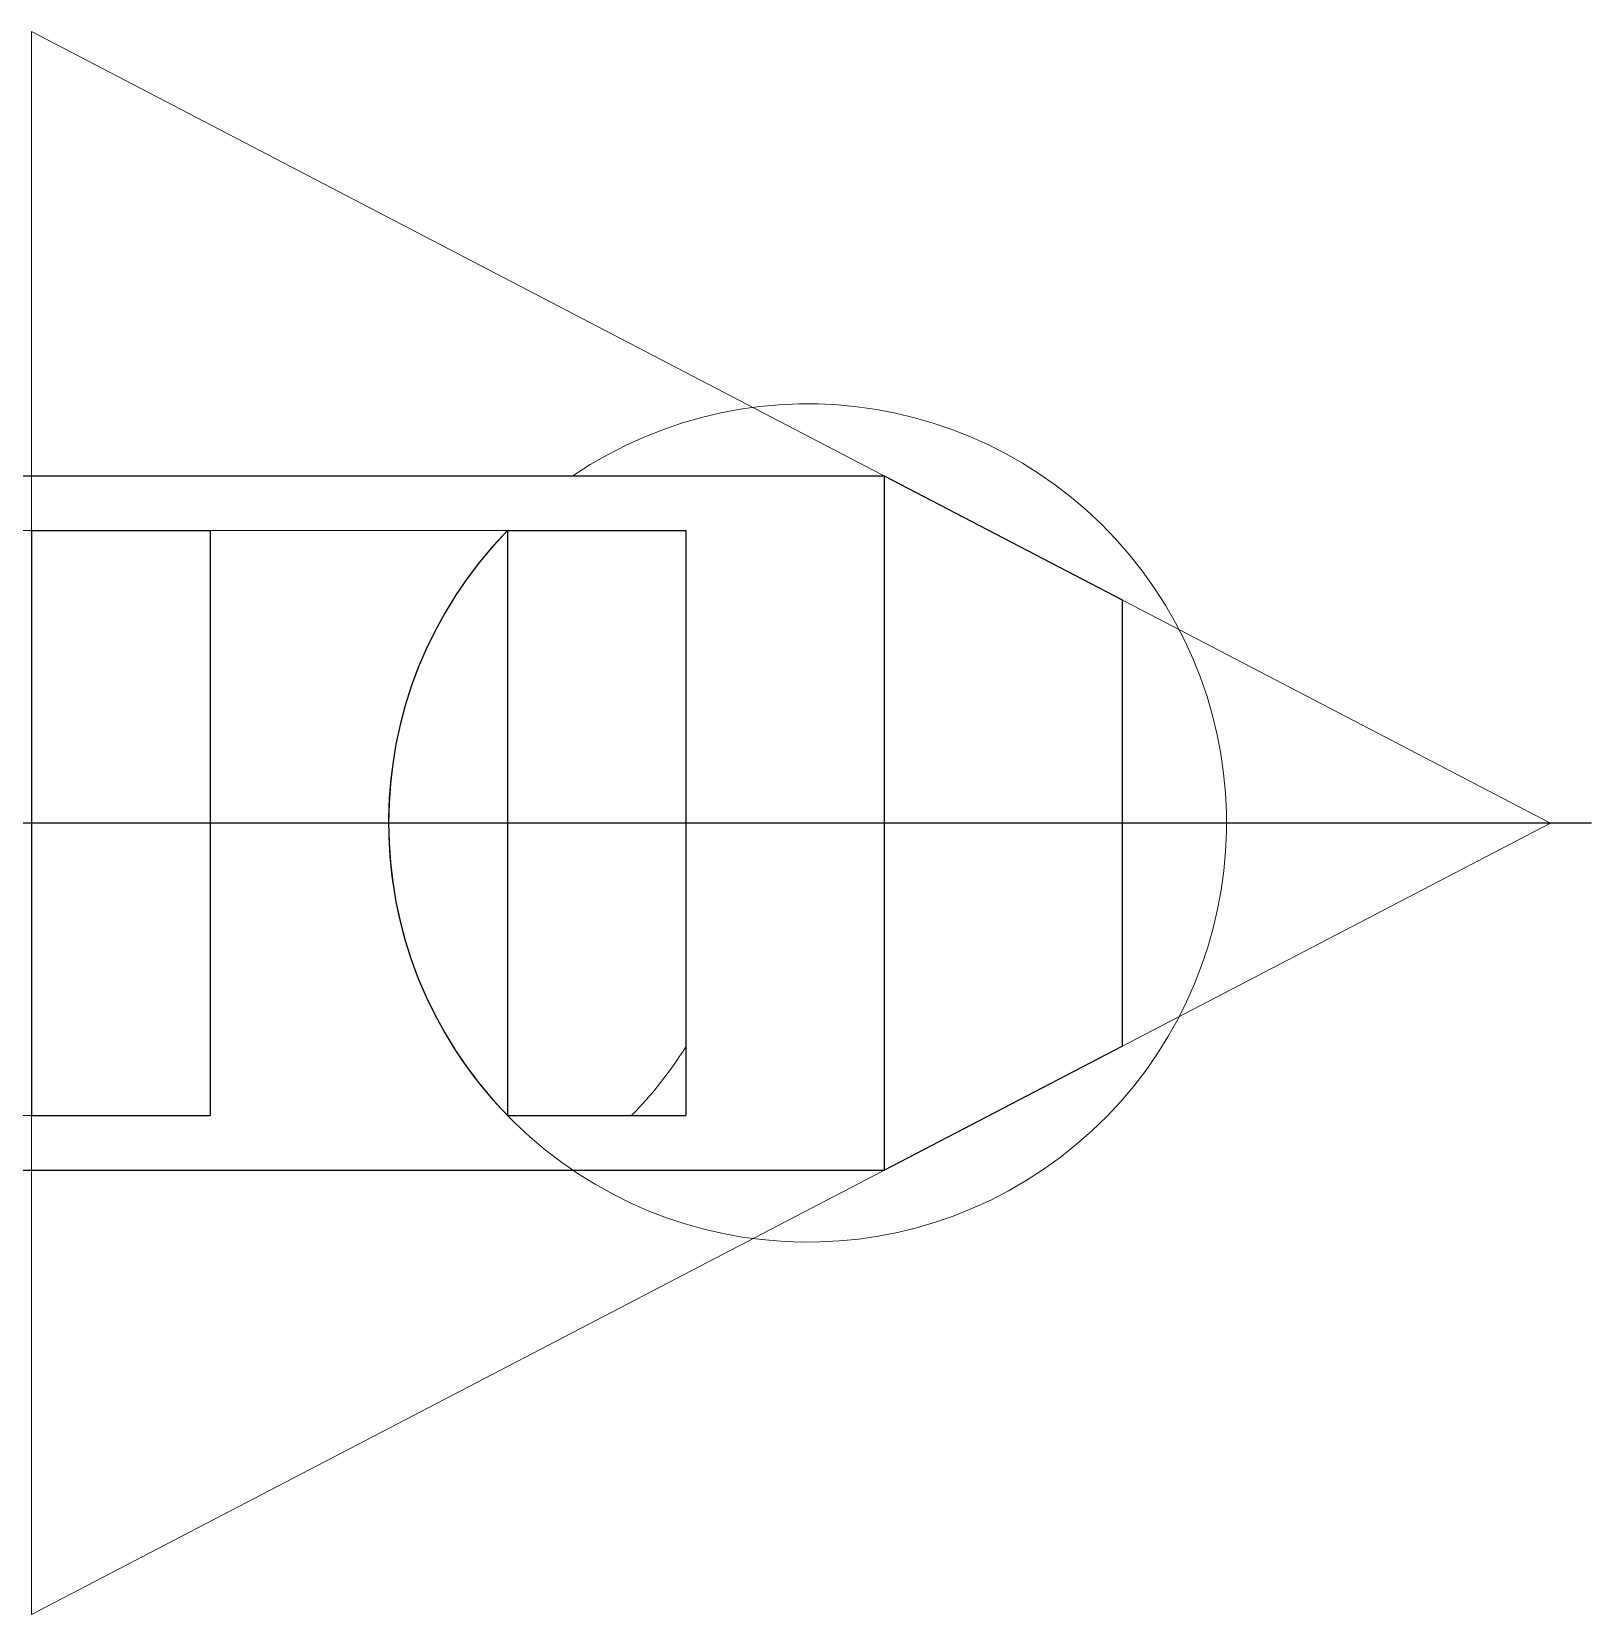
# Model space of a CAD drawing. Header units: millimetres. Extents: x 2148 to 2681, y 758 to 986.
# Drawn here: x 2349.11966 to 2349.13423, y 964.34297 to 964.35775 of the extents above; entities that cross this region are included whole.
import ezdxf

# ---------------------------------------------------------------- set-up
doc = ezdxf.new("R2010")
doc.units = ezdxf.units.MM
doc.layers.add('0.4', color=121, linetype='Continuous')
doc.layers.add('contrucion line05', color=86, linetype='Continuous')

msp = doc.modelspace()

# ---------------------------------------------------------------- linework, layer by layer
at = {"layer": '0.4', "color": 86, "lineweight": 0, "ltscale": 0.5}
for p, q in [((2349.133844486792, 964.3503573551533, -1.051461417988583e-08), (2349.119659337075, 964.3577454539735, -1.051461417988583e-08)), ((2349.119659337075, 964.3577454539735, -1.051461417988583e-08), (2349.119659337075, 964.353088829808, -1.051461417988583e-08)), ((2349.133844486792, 964.3503573551533, -1.051461417988583e-08), (2349.119659337075, 964.3577454539735, -1.051461417988583e-08)), ((2349.119659337075, 964.3577454539735, -1.051461417988583e-08), (2349.119659337075, 964.353088829808, -1.051461417988583e-08)), ((2349.133844486792, 964.3503573551533, -1.051461417988583e-08), (2349.119659337075, 964.3577454539735, -1.051461417988583e-08)), ((2349.119659337075, 964.3577454539735, -1.051461417988583e-08), (2349.119659337075, 964.353088829808, -1.051461417988583e-08)), ((2349.133844486792, 964.3503573551533, -1.051461417988583e-08), (2349.119659337075, 964.3577454539735, -1.051461417988583e-08)), ((2349.119659337075, 964.3577454539735, -1.051461417988583e-08), (2349.119659337075, 964.353088829808, -1.051461417988583e-08)), ((2349.133844486792, 964.3503573551533, -1.051461417988583e-08), (2349.119659337075, 964.3577454539735, -1.051461417988583e-08)), ((2349.119659337075, 964.3577454539735, -1.051461417988583e-08), (2349.119659337075, 964.353088829808, -1.051461417988583e-08)), ((2349.133844486792, 964.3503573551533, -1.051461417988583e-08), (2349.119659337075, 964.3577454539735, -1.051461417988583e-08)), ((2349.119659337075, 964.3577454539735, -1.051461417988583e-08), (2349.119659337075, 964.353088829808, -1.051461417988583e-08)), ((2349.133844486792, 964.3503573551533, -1.051461417988583e-08), (2349.119659337075, 964.3577454539735, -1.051461417988583e-08)), ((2349.119659337075, 964.3577454539735, -1.051461417988583e-08), (2349.119659337075, 964.353088829808, -1.051461417988583e-08)), ((2349.133844486792, 964.3503573551533, -1.051461417988583e-08), (2349.119659337075, 964.3577454539735, -1.051461417988583e-08)), ((2349.119659337075, 964.3577454539735, -1.051461417988583e-08), (2349.119659337075, 964.353088829808, -1.051461417988583e-08)), ((2349.133844486792, 964.3503573551533, -1.051461417988583e-08), (2349.119659337075, 964.3577454539735, -1.051461417988583e-08)), ((2349.119659337075, 964.3577454539735, -1.051461417988583e-08), (2349.119659337075, 964.353088829808, -1.051461417988583e-08)), ((2349.133844486792, 964.3503573551533, -1.051461417988583e-08), (2349.119659337075, 964.3577454539735, -1.051461417988583e-08)), ((2349.119659337075, 964.3577454539735, -1.051461417988583e-08), (2349.119659337075, 964.353088829808, -1.051461417988583e-08)), ((2349.124712674928, 964.353598087804, -1.051461417988583e-08), (2349.096511246787, 964.353598087804, -1.051461417988583e-08)), ((2349.124712674928, 964.353598087804, -1.051461417988583e-08), (2349.096511246787, 964.353598087804, -1.051461417988583e-08)), ((2349.124712674928, 964.353598087804, -1.051461417988583e-08), (2349.096511246787, 964.353598087804, -1.051461417988583e-08)), ((2349.124712674928, 964.353598087804, -1.051461417988583e-08), (2349.096511246787, 964.353598087804, -1.051461417988583e-08)), ((2349.124712674928, 964.353598087804, -1.051461417988583e-08), (2349.096511246787, 964.353598087804, -1.051461417988583e-08)), ((2349.124712674928, 964.353598087804, -1.051461417988583e-08), (2349.096511246787, 964.353598087804, -1.051461417988583e-08)), ((2349.124712674928, 964.353598087804, -1.051461417988583e-08), (2349.096511246787, 964.353598087804, -1.051461417988583e-08)), ((2349.124712674928, 964.353598087804, -1.051461417988583e-08), (2349.096511246787, 964.353598087804, -1.051461417988583e-08)), ((2349.124712674928, 964.353598087804, -1.051461417988583e-08), (2349.096511246787, 964.353598087804, -1.051461417988583e-08)), ((2349.124712674928, 964.353598087804, -1.051461417988583e-08), (2349.096511246787, 964.353598087804, -1.051461417988583e-08)), ((2349.119659337075, 964.353088829808, -1.051461417988583e-08), (2349.110770470408, 964.353088829808, -1.051461417988583e-08)), ((2349.119659337075, 964.353088829808, -1.051461417988583e-08), (2349.110770470408, 964.353088829808, -1.051461417988583e-08)), ((2349.119659337075, 964.353088829808, -1.051461417988583e-08), (2349.110770470408, 964.353088829808, -1.051461417988583e-08)), ((2349.119659337075, 964.353088829808, -1.051461417988583e-08), (2349.110770470408, 964.353088829808, -1.051461417988583e-08)), ((2349.119659337075, 964.353088829808, -1.051461417988583e-08), (2349.110770470408, 964.353088829808, -1.051461417988583e-08)), ((2349.119659337075, 964.353088829808, -1.051461417988583e-08), (2349.110770470408, 964.353088829808, -1.051461417988583e-08)), ((2349.119659337075, 964.353088829808, -1.051461417988583e-08), (2349.110770470408, 964.353088829808, -1.051461417988583e-08)), ((2349.119659337075, 964.353088829808, -1.051461417988583e-08), (2349.110770470408, 964.353088829808, -1.051461417988583e-08)), ((2349.119659337075, 964.353088829808, -1.051461417988583e-08), (2349.110770470408, 964.353088829808, -1.051461417988583e-08)), ((2349.119659337075, 964.353088829808, -1.051461417988583e-08), (2349.110770470408, 964.353088829808, -1.051461417988583e-08)), ((2349.121325999576, 964.3476258805129, -1.051461417988583e-08), (2349.121325999576, 964.353088829808, -1.051461417988583e-08)), ((2349.121325999576, 964.353088829808, -1.051461417988583e-08), (2349.124103770407, 964.353088829808, -1.051461417988583e-08)), ((2349.121325999576, 964.3476258805129, -1.051461417988583e-08), (2349.121325999576, 964.353088829808, -1.051461417988583e-08)), ((2349.121325999576, 964.353088829808, -1.051461417988583e-08), (2349.124103770407, 964.353088829808, -1.051461417988583e-08)), ((2349.121325999576, 964.3476258805129, -1.051461417988583e-08), (2349.121325999576, 964.353088829808, -1.051461417988583e-08)), ((2349.121325999576, 964.353088829808, -1.051461417988583e-08), (2349.124103770407, 964.353088829808, -1.051461417988583e-08)), ((2349.121325999576, 964.3476258805129, -1.051461417988583e-08), (2349.121325999576, 964.353088829808, -1.051461417988583e-08)), ((2349.121325999576, 964.353088829808, -1.051461417988583e-08), (2349.124103770407, 964.353088829808, -1.051461417988583e-08)), ((2349.121325999576, 964.3476258805129, -1.051461417988583e-08), (2349.121325999576, 964.353088829808, -1.051461417988583e-08)), ((2349.121325999576, 964.353088829808, -1.051461417988583e-08), (2349.124103770407, 964.353088829808, -1.051461417988583e-08)), ((2349.121325999576, 964.3476258805129, -1.051461417988583e-08), (2349.121325999576, 964.353088829808, -1.051461417988583e-08)), ((2349.121325999576, 964.353088829808, -1.051461417988583e-08), (2349.124103770407, 964.353088829808, -1.051461417988583e-08)), ((2349.121325999576, 964.3476258805129, -1.051461417988583e-08), (2349.121325999576, 964.353088829808, -1.051461417988583e-08)), ((2349.121325999576, 964.353088829808, -1.051461417988583e-08), (2349.124103770407, 964.353088829808, -1.051461417988583e-08)), ((2349.121325999576, 964.3476258805129, -1.051461417988583e-08), (2349.121325999576, 964.353088829808, -1.051461417988583e-08)), ((2349.121325999576, 964.353088829808, -1.051461417988583e-08), (2349.124103770407, 964.353088829808, -1.051461417988583e-08)), ((2349.121325999576, 964.3476258805129, -1.051461417988583e-08), (2349.121325999576, 964.353088829808, -1.051461417988583e-08)), ((2349.121325999576, 964.353088829808, -1.051461417988583e-08), (2349.124103770407, 964.353088829808, -1.051461417988583e-08)), ((2349.121325999576, 964.3476258805129, -1.051461417988583e-08), (2349.121325999576, 964.353088829808, -1.051461417988583e-08)), ((2349.121325999576, 964.353088829808, -1.051461417988583e-08), (2349.124103770407, 964.353088829808, -1.051461417988583e-08)), ((2349.110770470408, 964.3503573551533, -1.051461417988583e-08), (2349.119659337075, 964.3503573551533, -1.051461417988583e-08)), ((2349.110770470408, 964.3503573551533, -1.051461417988583e-08), (2349.119659337075, 964.3503573551533, -1.051461417988583e-08)), ((2349.110770470408, 964.3503573551533, -1.051461417988583e-08), (2349.119659337075, 964.3503573551533, -1.051461417988583e-08)), ((2349.110770470408, 964.3503573551533, -1.051461417988583e-08), (2349.119659337075, 964.3503573551533, -1.051461417988583e-08)), ((2349.110770470408, 964.3503573551533, -1.051461417988583e-08), (2349.119659337075, 964.3503573551533, -1.051461417988583e-08)), ((2349.110770470408, 964.3503573551533, -1.051461417988583e-08), (2349.119659337075, 964.3503573551533, -1.051461417988583e-08)), ((2349.110770470408, 964.3503573551533, -1.051461417988583e-08), (2349.119659337075, 964.3503573551533, -1.051461417988583e-08)), ((2349.110770470408, 964.3503573551533, -1.051461417988583e-08), (2349.119659337075, 964.3503573551533, -1.051461417988583e-08)), ((2349.110770470408, 964.3503573551533, -1.051461417988583e-08), (2349.119659337075, 964.3503573551533, -1.051461417988583e-08)), ((2349.110770470408, 964.3503573551533, -1.051461417988583e-08), (2349.119659337075, 964.3503573551533, -1.051461417988583e-08)), ((2349.119659337075, 964.3503573551533, -1.051461417988583e-08), (2349.119659337075, 964.3429692563476, -1.051461417988583e-08)), ((2349.119659337075, 964.3429692563476, -1.051461417988583e-08), (2349.133844486792, 964.3503573551533, -1.051461417988583e-08)), ((2349.119659337075, 964.3503573551533, -1.051461417988583e-08), (2349.119659337075, 964.3429692563476, -1.051461417988583e-08)), ((2349.119659337075, 964.3429692563476, -1.051461417988583e-08), (2349.133844486792, 964.3503573551533, -1.051461417988583e-08)), ((2349.119659337075, 964.3503573551533, -1.051461417988583e-08), (2349.119659337075, 964.3429692563476, -1.051461417988583e-08)), ((2349.119659337075, 964.3429692563476, -1.051461417988583e-08), (2349.133844486792, 964.3503573551533, -1.051461417988583e-08)), ((2349.119659337075, 964.3503573551533, -1.051461417988583e-08), (2349.119659337075, 964.3429692563476, -1.051461417988583e-08)), ((2349.119659337075, 964.3429692563476, -1.051461417988583e-08), (2349.133844486792, 964.3503573551533, -1.051461417988583e-08)), ((2349.119659337075, 964.3503573551533, -1.051461417988583e-08), (2349.119659337075, 964.3429692563476, -1.051461417988583e-08)), ((2349.119659337075, 964.3429692563476, -1.051461417988583e-08), (2349.133844486792, 964.3503573551533, -1.051461417988583e-08)), ((2349.119659337075, 964.3503573551533, -1.051461417988583e-08), (2349.119659337075, 964.3429692563476, -1.051461417988583e-08)), ((2349.119659337075, 964.3429692563476, -1.051461417988583e-08), (2349.133844486792, 964.3503573551533, -1.051461417988583e-08)), ((2349.119659337075, 964.3503573551533, -1.051461417988583e-08), (2349.119659337075, 964.3429692563476, -1.051461417988583e-08)), ((2349.119659337075, 964.3429692563476, -1.051461417988583e-08), (2349.133844486792, 964.3503573551533, -1.051461417988583e-08)), ((2349.119659337075, 964.3503573551533, -1.051461417988583e-08), (2349.119659337075, 964.3429692563476, -1.051461417988583e-08)), ((2349.119659337075, 964.3429692563476, -1.051461417988583e-08), (2349.133844486792, 964.3503573551533, -1.051461417988583e-08)), ((2349.119659337075, 964.3503573551533, -1.051461417988583e-08), (2349.119659337075, 964.3429692563476, -1.051461417988583e-08)), ((2349.119659337075, 964.3429692563476, -1.051461417988583e-08), (2349.133844486792, 964.3503573551533, -1.051461417988583e-08)), ((2349.119659337075, 964.3503573551533, -1.051461417988583e-08), (2349.119659337075, 964.3429692563476, -1.051461417988583e-08)), ((2349.119659337075, 964.3429692563476, -1.051461417988583e-08), (2349.133844486792, 964.3503573551533, -1.051461417988583e-08)), ((2349.124103770407, 964.3476258805129, -1.051461417988583e-08), (2349.124103770407, 964.3503573551533, -1.051461417988583e-08)), ((2349.124103770407, 964.3503573551533, -1.051461417988583e-08), (2349.125770432909, 964.3503573551533, -1.051461417988583e-08)), ((2349.124103770407, 964.3476258805129, -1.051461417988583e-08), (2349.124103770407, 964.3503573551533, -1.051461417988583e-08)), ((2349.124103770407, 964.3503573551533, -1.051461417988583e-08), (2349.125770432909, 964.3503573551533, -1.051461417988583e-08)), ((2349.124103770407, 964.3476258805129, -1.051461417988583e-08), (2349.124103770407, 964.3503573551533, -1.051461417988583e-08)), ((2349.124103770407, 964.3503573551533, -1.051461417988583e-08), (2349.125770432909, 964.3503573551533, -1.051461417988583e-08)), ((2349.124103770407, 964.3476258805129, -1.051461417988583e-08), (2349.124103770407, 964.3503573551533, -1.051461417988583e-08)), ((2349.124103770407, 964.3503573551533, -1.051461417988583e-08), (2349.125770432909, 964.3503573551533, -1.051461417988583e-08)), ((2349.124103770407, 964.3476258805129, -1.051461417988583e-08), (2349.124103770407, 964.3503573551533, -1.051461417988583e-08)), ((2349.124103770407, 964.3503573551533, -1.051461417988583e-08), (2349.125770432909, 964.3503573551533, -1.051461417988583e-08)), ((2349.124103770407, 964.3476258805129, -1.051461417988583e-08), (2349.124103770407, 964.3503573551533, -1.051461417988583e-08)), ((2349.124103770407, 964.3503573551533, -1.051461417988583e-08), (2349.125770432909, 964.3503573551533, -1.051461417988583e-08)), ((2349.124103770407, 964.3476258805129, -1.051461417988583e-08), (2349.124103770407, 964.3503573551533, -1.051461417988583e-08)), ((2349.124103770407, 964.3503573551533, -1.051461417988583e-08), (2349.125770432909, 964.3503573551533, -1.051461417988583e-08)), ((2349.124103770407, 964.3476258805129, -1.051461417988583e-08), (2349.124103770407, 964.3503573551533, -1.051461417988583e-08)), ((2349.124103770407, 964.3503573551533, -1.051461417988583e-08), (2349.125770432909, 964.3503573551533, -1.051461417988583e-08)), ((2349.124103770407, 964.3476258805129, -1.051461417988583e-08), (2349.124103770407, 964.3503573551533, -1.051461417988583e-08)), ((2349.124103770407, 964.3503573551533, -1.051461417988583e-08), (2349.125770432909, 964.3503573551533, -1.051461417988583e-08)), ((2349.124103770407, 964.3476258805129, -1.051461417988583e-08), (2349.124103770407, 964.3503573551533, -1.051461417988583e-08)), ((2349.124103770407, 964.3503573551533, -1.051461417988583e-08), (2349.125770432909, 964.3503573551533, -1.051461417988583e-08)), ((2349.125770432909, 964.3503573551533, -1.051461417988583e-08), (2349.125770432909, 964.348269145932, -1.051461417988583e-08)), ((2349.125770432909, 964.3503573551533, -1.051461417988583e-08), (2349.125770432909, 964.348269145932, -1.051461417988583e-08)), ((2349.125770432909, 964.3503573551533, -1.051461417988583e-08), (2349.125770432909, 964.348269145932, -1.051461417988583e-08)), ((2349.125770432909, 964.3503573551533, -1.051461417988583e-08), (2349.125770432909, 964.348269145932, -1.051461417988583e-08)), ((2349.125770432909, 964.3503573551533, -1.051461417988583e-08), (2349.125770432909, 964.348269145932, -1.051461417988583e-08)), ((2349.125770432909, 964.3503573551533, -1.051461417988583e-08), (2349.125770432909, 964.348269145932, -1.051461417988583e-08)), ((2349.125770432909, 964.3503573551533, -1.051461417988583e-08), (2349.125770432909, 964.348269145932, -1.051461417988583e-08)), ((2349.125770432909, 964.3503573551533, -1.051461417988583e-08), (2349.125770432909, 964.348269145932, -1.051461417988583e-08)), ((2349.125770432909, 964.3503573551533, -1.051461417988583e-08), (2349.125770432909, 964.348269145932, -1.051461417988583e-08)), ((2349.125770432909, 964.3503573551533, -1.051461417988583e-08), (2349.125770432909, 964.348269145932, -1.051461417988583e-08)), ((2349.107992699579, 964.3476258805129, -1.051461417988583e-08), (2349.121325999576, 964.3476258805129, -1.051461417988583e-08)), ((2349.107992699579, 964.3476258805129, -1.051461417988583e-08), (2349.121325999576, 964.3476258805129, -1.051461417988583e-08)), ((2349.107992699579, 964.3476258805129, -1.051461417988583e-08), (2349.121325999576, 964.3476258805129, -1.051461417988583e-08)), ((2349.107992699579, 964.3476258805129, -1.051461417988583e-08), (2349.121325999576, 964.3476258805129, -1.051461417988583e-08)), ((2349.107992699579, 964.3476258805129, -1.051461417988583e-08), (2349.121325999576, 964.3476258805129, -1.051461417988583e-08)), ((2349.107992699579, 964.3476258805129, -1.051461417988583e-08), (2349.121325999576, 964.3476258805129, -1.051461417988583e-08)), ((2349.107992699579, 964.3476258805129, -1.051461417988583e-08), (2349.121325999576, 964.3476258805129, -1.051461417988583e-08)), ((2349.107992699579, 964.3476258805129, -1.051461417988583e-08), (2349.121325999576, 964.3476258805129, -1.051461417988583e-08)), ((2349.107992699579, 964.3476258805129, -1.051461417988583e-08), (2349.121325999576, 964.3476258805129, -1.051461417988583e-08)), ((2349.107992699579, 964.3476258805129, -1.051461417988583e-08), (2349.121325999576, 964.3476258805129, -1.051461417988583e-08)), ((2349.125263103929, 964.3476258805129, -1.051461417988583e-08), (2349.124103770407, 964.3476258805129, -1.051461417988583e-08)), ((2349.125263103929, 964.3476258805129, -1.051461417988583e-08), (2349.124103770407, 964.3476258805129, -1.051461417988583e-08)), ((2349.125263103929, 964.3476258805129, -1.051461417988583e-08), (2349.124103770407, 964.3476258805129, -1.051461417988583e-08)), ((2349.125263103929, 964.3476258805129, -1.051461417988583e-08), (2349.124103770407, 964.3476258805129, -1.051461417988583e-08)), ((2349.125263103929, 964.3476258805129, -1.051461417988583e-08), (2349.124103770407, 964.3476258805129, -1.051461417988583e-08)), ((2349.125263103929, 964.3476258805129, -1.051461417988583e-08), (2349.124103770407, 964.3476258805129, -1.051461417988583e-08)), ((2349.125263103929, 964.3476258805129, -1.051461417988583e-08), (2349.124103770407, 964.3476258805129, -1.051461417988583e-08)), ((2349.125263103929, 964.3476258805129, -1.051461417988583e-08), (2349.124103770407, 964.3476258805129, -1.051461417988583e-08)), ((2349.125263103929, 964.3476258805129, -1.051461417988583e-08), (2349.124103770407, 964.3476258805129, -1.051461417988583e-08)), ((2349.125263103929, 964.3476258805129, -1.051461417988583e-08), (2349.124103770407, 964.3476258805129, -1.051461417988583e-08))]:
    msp.add_line(p, q, dxfattribs=at)
for centre, radius, start, end in [((2349.126905653834, 964.3503573551533, -1.051461417988583e-08), 0.003912991760613784, 135.7290162436998, 124.0859104437897), ((2349.126905653834, 964.3503573551533, -1.051461417988583e-08), 0.003912991760613784, 135.7290162436998, 124.0859104437897), ((2349.126905653834, 964.3503573551533, -1.051461417988583e-08), 0.003912991760613784, 135.7290162436998, 124.0859104437897), ((2349.126905653834, 964.3503573551533, -1.051461417988583e-08), 0.003912991760613784, 135.7290162436998, 124.0859104437897), ((2349.126905653834, 964.3503573551533, -1.051461417988583e-08), 0.003912991760613784, 135.7290162436998, 124.0859104437897), ((2349.126905653834, 964.3503573551533, -1.051461417988583e-08), 0.003912991760613784, 135.7290162436998, 124.0859104437897), ((2349.126905653834, 964.3503573551533, -1.051461417988583e-08), 0.003912991760613784, 135.7290162436998, 124.0859104437897), ((2349.126905653834, 964.3503573551533, -1.051461417988583e-08), 0.003912991760613784, 135.7290162436998, 124.0859104437897), ((2349.126905653834, 964.3503573551533, -1.051461417988583e-08), 0.003912991760613784, 135.7290162436998, 124.0859104437897), ((2349.126905653834, 964.3503573551533, -1.051461417988583e-08), 0.003912991760613784, 135.7290162436998, 124.0859104437897), ((2349.122461220502, 964.3503573551533, -1.051461417988583e-08), 0.003912991760613786, 315.7290162436998, 327.7468831521718), ((2349.122461220502, 964.3503573551533, -1.051461417988583e-08), 0.003912991760613786, 315.7290162436998, 327.7468831521718), ((2349.122461220502, 964.3503573551533, -1.051461417988583e-08), 0.003912991760613786, 315.7290162436998, 327.7468831521718), ((2349.122461220502, 964.3503573551533, -1.051461417988583e-08), 0.003912991760613786, 315.7290162436998, 327.7468831521718), ((2349.122461220502, 964.3503573551533, -1.051461417988583e-08), 0.003912991760613786, 315.7290162436998, 327.7468831521718), ((2349.122461220502, 964.3503573551533, -1.051461417988583e-08), 0.003912991760613786, 315.7290162436998, 327.7468831521718), ((2349.122461220502, 964.3503573551533, -1.051461417988583e-08), 0.003912991760613786, 315.7290162436998, 327.7468831521718), ((2349.122461220502, 964.3503573551533, -1.051461417988583e-08), 0.003912991760613786, 315.7290162436998, 327.7468831521718), ((2349.122461220502, 964.3503573551533, -1.051461417988583e-08), 0.003912991760613786, 315.7290162436998, 327.7468831521718), ((2349.122461220502, 964.3503573551533, -1.051461417988583e-08), 0.003912991760613786, 315.7290162436998, 327.7468831521718)]:
    msp.add_arc(centre, radius, start, end, dxfattribs=at)
at = {"layer": 'contrucion line05', "ltscale": 0.5}
for p, q in [((2349.096511246787, 964.353598087804, -1.051461417988583e-08), (2349.127622280129, 964.353598087804, -1.051461417988583e-08)), ((2349.096511246787, 964.353598087804, -1.051461417988583e-08), (2349.127622280129, 964.353598087804, -1.051461417988583e-08)), ((2349.096511246787, 964.353598087804, -1.051461417988583e-08), (2349.127622280129, 964.353598087804, -1.051461417988583e-08)), ((2349.096511246787, 964.353598087804, -1.051461417988583e-08), (2349.127622280129, 964.353598087804, -1.051461417988583e-08)), ((2349.096511246787, 964.353598087804, -1.051461417988583e-08), (2349.127622280129, 964.353598087804, -1.051461417988583e-08)), ((2349.096511246787, 964.353598087804, -1.051461417988583e-08), (2349.127622280129, 964.353598087804, -1.051461417988583e-08)), ((2349.096511246787, 964.353598087804, -1.051461417988583e-08), (2349.127622280129, 964.353598087804, -1.051461417988583e-08)), ((2349.096511246787, 964.353598087804, -1.051461417988583e-08), (2349.127622280129, 964.353598087804, -1.051461417988583e-08)), ((2349.096511246787, 964.353598087804, -1.051461417988583e-08), (2349.127622280129, 964.353598087804, -1.051461417988583e-08)), ((2349.096511246787, 964.353598087804, -1.051461417988583e-08), (2349.127622280129, 964.353598087804, -1.051461417988583e-08)), ((2349.127622280129, 964.353598087804, -1.051461417988583e-08), (2349.129844496788, 964.3524406832837, -1.051461417988583e-08)), ((2349.127622280129, 964.353598087804, -1.051461417988583e-08), (2349.127622280129, 964.3471166225171, -1.051461417988583e-08)), ((2349.127622280129, 964.353598087804, -1.051461417988583e-08), (2349.129844496788, 964.3524406832837, -1.051461417988583e-08)), ((2349.127622280129, 964.353598087804, -1.051461417988583e-08), (2349.127622280129, 964.3471166225171, -1.051461417988583e-08)), ((2349.127622280129, 964.353598087804, -1.051461417988583e-08), (2349.129844496788, 964.3524406832837, -1.051461417988583e-08)), ((2349.127622280129, 964.353598087804, -1.051461417988583e-08), (2349.127622280129, 964.3471166225171, -1.051461417988583e-08)), ((2349.127622280129, 964.353598087804, -1.051461417988583e-08), (2349.129844496788, 964.3524406832837, -1.051461417988583e-08)), ((2349.127622280129, 964.353598087804, -1.051461417988583e-08), (2349.127622280129, 964.3471166225171, -1.051461417988583e-08)), ((2349.127622280129, 964.353598087804, -1.051461417988583e-08), (2349.129844496788, 964.3524406832837, -1.051461417988583e-08)), ((2349.127622280129, 964.353598087804, -1.051461417988583e-08), (2349.127622280129, 964.3471166225171, -1.051461417988583e-08)), ((2349.127622280129, 964.353598087804, -1.051461417988583e-08), (2349.129844496788, 964.3524406832837, -1.051461417988583e-08)), ((2349.127622280129, 964.353598087804, -1.051461417988583e-08), (2349.127622280129, 964.3471166225171, -1.051461417988583e-08)), ((2349.127622280129, 964.353598087804, -1.051461417988583e-08), (2349.129844496788, 964.3524406832837, -1.051461417988583e-08)), ((2349.127622280129, 964.353598087804, -1.051461417988583e-08), (2349.127622280129, 964.3471166225171, -1.051461417988583e-08)), ((2349.127622280129, 964.353598087804, -1.051461417988583e-08), (2349.129844496788, 964.3524406832837, -1.051461417988583e-08)), ((2349.127622280129, 964.353598087804, -1.051461417988583e-08), (2349.127622280129, 964.3471166225171, -1.051461417988583e-08)), ((2349.127622280129, 964.353598087804, -1.051461417988583e-08), (2349.129844496788, 964.3524406832837, -1.051461417988583e-08)), ((2349.127622280129, 964.353598087804, -1.051461417988583e-08), (2349.127622280129, 964.3471166225171, -1.051461417988583e-08)), ((2349.127622280129, 964.353598087804, -1.051461417988583e-08), (2349.129844496788, 964.3524406832837, -1.051461417988583e-08)), ((2349.127622280129, 964.353598087804, -1.051461417988583e-08), (2349.127622280129, 964.3471166225171, -1.051461417988583e-08)), ((2349.119659337075, 964.353088829808, -1.051461417988583e-08), (2349.121325999576, 964.353088829808, -1.051461417988583e-08)), ((2349.119659337075, 964.353088829808, -1.051461417988583e-08), (2349.119659337075, 964.3476258805129, -1.051461417988583e-08)), ((2349.119659337075, 964.353088829808, -1.051461417988583e-08), (2349.121325999576, 964.353088829808, -1.051461417988583e-08)), ((2349.119659337075, 964.353088829808, -1.051461417988583e-08), (2349.119659337075, 964.3476258805129, -1.051461417988583e-08)), ((2349.119659337075, 964.353088829808, -1.051461417988583e-08), (2349.121325999576, 964.353088829808, -1.051461417988583e-08)), ((2349.119659337075, 964.353088829808, -1.051461417988583e-08), (2349.119659337075, 964.3476258805129, -1.051461417988583e-08)), ((2349.119659337075, 964.353088829808, -1.051461417988583e-08), (2349.121325999576, 964.353088829808, -1.051461417988583e-08)), ((2349.119659337075, 964.353088829808, -1.051461417988583e-08), (2349.119659337075, 964.3476258805129, -1.051461417988583e-08)), ((2349.119659337075, 964.353088829808, -1.051461417988583e-08), (2349.121325999576, 964.353088829808, -1.051461417988583e-08)), ((2349.119659337075, 964.353088829808, -1.051461417988583e-08), (2349.119659337075, 964.3476258805129, -1.051461417988583e-08)), ((2349.119659337075, 964.353088829808, -1.051461417988583e-08), (2349.121325999576, 964.353088829808, -1.051461417988583e-08)), ((2349.119659337075, 964.353088829808, -1.051461417988583e-08), (2349.119659337075, 964.3476258805129, -1.051461417988583e-08)), ((2349.119659337075, 964.353088829808, -1.051461417988583e-08), (2349.121325999576, 964.353088829808, -1.051461417988583e-08)), ((2349.119659337075, 964.353088829808, -1.051461417988583e-08), (2349.119659337075, 964.3476258805129, -1.051461417988583e-08)), ((2349.119659337075, 964.353088829808, -1.051461417988583e-08), (2349.121325999576, 964.353088829808, -1.051461417988583e-08)), ((2349.119659337075, 964.353088829808, -1.051461417988583e-08), (2349.119659337075, 964.3476258805129, -1.051461417988583e-08)), ((2349.119659337075, 964.353088829808, -1.051461417988583e-08), (2349.121325999576, 964.353088829808, -1.051461417988583e-08)), ((2349.119659337075, 964.353088829808, -1.051461417988583e-08), (2349.119659337075, 964.3476258805129, -1.051461417988583e-08)), ((2349.119659337075, 964.353088829808, -1.051461417988583e-08), (2349.121325999576, 964.353088829808, -1.051461417988583e-08)), ((2349.119659337075, 964.353088829808, -1.051461417988583e-08), (2349.119659337075, 964.3476258805129, -1.051461417988583e-08)), ((2349.121325999576, 964.353088829808, -1.051461417988583e-08), (2349.121325999576, 964.3476258805129, -1.051461417988583e-08)), ((2349.121325999576, 964.353088829808, -1.051461417988583e-08), (2349.121325999576, 964.3476258805129, -1.051461417988583e-08)), ((2349.121325999576, 964.353088829808, -1.051461417988583e-08), (2349.121325999576, 964.3476258805129, -1.051461417988583e-08)), ((2349.121325999576, 964.353088829808, -1.051461417988583e-08), (2349.121325999576, 964.3476258805129, -1.051461417988583e-08)), ((2349.121325999576, 964.353088829808, -1.051461417988583e-08), (2349.121325999576, 964.3476258805129, -1.051461417988583e-08)), ((2349.121325999576, 964.353088829808, -1.051461417988583e-08), (2349.121325999576, 964.3476258805129, -1.051461417988583e-08)), ((2349.121325999576, 964.353088829808, -1.051461417988583e-08), (2349.121325999576, 964.3476258805129, -1.051461417988583e-08)), ((2349.121325999576, 964.353088829808, -1.051461417988583e-08), (2349.121325999576, 964.3476258805129, -1.051461417988583e-08)), ((2349.121325999576, 964.353088829808, -1.051461417988583e-08), (2349.121325999576, 964.3476258805129, -1.051461417988583e-08)), ((2349.121325999576, 964.353088829808, -1.051461417988583e-08), (2349.121325999576, 964.3476258805129, -1.051461417988583e-08)), ((2349.124103770407, 964.353088829808, -1.051461417988583e-08), (2349.125770432909, 964.353088829808, -1.051461417988583e-08)), ((2349.124103770407, 964.353088829808, -1.051461417988583e-08), (2349.124103770407, 964.3476258805129, -1.051461417988583e-08)), ((2349.124103770407, 964.353088829808, -1.051461417988583e-08), (2349.125770432909, 964.353088829808, -1.051461417988583e-08)), ((2349.124103770407, 964.353088829808, -1.051461417988583e-08), (2349.124103770407, 964.3476258805129, -1.051461417988583e-08)), ((2349.124103770407, 964.353088829808, -1.051461417988583e-08), (2349.125770432909, 964.353088829808, -1.051461417988583e-08)), ((2349.124103770407, 964.353088829808, -1.051461417988583e-08), (2349.124103770407, 964.3476258805129, -1.051461417988583e-08)), ((2349.124103770407, 964.353088829808, -1.051461417988583e-08), (2349.125770432909, 964.353088829808, -1.051461417988583e-08)), ((2349.124103770407, 964.353088829808, -1.051461417988583e-08), (2349.124103770407, 964.3476258805129, -1.051461417988583e-08)), ((2349.124103770407, 964.353088829808, -1.051461417988583e-08), (2349.125770432909, 964.353088829808, -1.051461417988583e-08)), ((2349.124103770407, 964.353088829808, -1.051461417988583e-08), (2349.124103770407, 964.3476258805129, -1.051461417988583e-08)), ((2349.124103770407, 964.353088829808, -1.051461417988583e-08), (2349.125770432909, 964.353088829808, -1.051461417988583e-08)), ((2349.124103770407, 964.353088829808, -1.051461417988583e-08), (2349.124103770407, 964.3476258805129, -1.051461417988583e-08)), ((2349.124103770407, 964.353088829808, -1.051461417988583e-08), (2349.125770432909, 964.353088829808, -1.051461417988583e-08)), ((2349.124103770407, 964.353088829808, -1.051461417988583e-08), (2349.124103770407, 964.3476258805129, -1.051461417988583e-08)), ((2349.124103770407, 964.353088829808, -1.051461417988583e-08), (2349.125770432909, 964.353088829808, -1.051461417988583e-08)), ((2349.124103770407, 964.353088829808, -1.051461417988583e-08), (2349.124103770407, 964.3476258805129, -1.051461417988583e-08)), ((2349.124103770407, 964.353088829808, -1.051461417988583e-08), (2349.125770432909, 964.353088829808, -1.051461417988583e-08)), ((2349.124103770407, 964.353088829808, -1.051461417988583e-08), (2349.124103770407, 964.3476258805129, -1.051461417988583e-08)), ((2349.124103770407, 964.353088829808, -1.051461417988583e-08), (2349.125770432909, 964.353088829808, -1.051461417988583e-08)), ((2349.124103770407, 964.353088829808, -1.051461417988583e-08), (2349.124103770407, 964.3476258805129, -1.051461417988583e-08)), ((2349.125770432909, 964.353088829808, -1.051461417988583e-08), (2349.125770432909, 964.3476258805129, -1.051461417988583e-08)), ((2349.125770432909, 964.353088829808, -1.051461417988583e-08), (2349.125770432909, 964.3476258805129, -1.051461417988583e-08)), ((2349.125770432909, 964.353088829808, -1.051461417988583e-08), (2349.125770432909, 964.3476258805129, -1.051461417988583e-08)), ((2349.125770432909, 964.353088829808, -1.051461417988583e-08), (2349.125770432909, 964.3476258805129, -1.051461417988583e-08)), ((2349.125770432909, 964.353088829808, -1.051461417988583e-08), (2349.125770432909, 964.3476258805129, -1.051461417988583e-08)), ((2349.125770432909, 964.353088829808, -1.051461417988583e-08), (2349.125770432909, 964.3476258805129, -1.051461417988583e-08)), ((2349.125770432909, 964.353088829808, -1.051461417988583e-08), (2349.125770432909, 964.3476258805129, -1.051461417988583e-08)), ((2349.125770432909, 964.353088829808, -1.051461417988583e-08), (2349.125770432909, 964.3476258805129, -1.051461417988583e-08)), ((2349.125770432909, 964.353088829808, -1.051461417988583e-08), (2349.125770432909, 964.3476258805129, -1.051461417988583e-08)), ((2349.125770432909, 964.353088829808, -1.051461417988583e-08), (2349.125770432909, 964.3476258805129, -1.051461417988583e-08)), ((2349.129844496788, 964.3524406832837, -1.051461417988583e-08), (2349.129844496788, 964.348274027037, -1.051461417988583e-08)), ((2349.129844496788, 964.3524406832837, -1.051461417988583e-08), (2349.129844496788, 964.348274027037, -1.051461417988583e-08)), ((2349.129844496788, 964.3524406832837, -1.051461417988583e-08), (2349.129844496788, 964.348274027037, -1.051461417988583e-08)), ((2349.129844496788, 964.3524406832837, -1.051461417988583e-08), (2349.129844496788, 964.348274027037, -1.051461417988583e-08)), ((2349.129844496788, 964.3524406832837, -1.051461417988583e-08), (2349.129844496788, 964.348274027037, -1.051461417988583e-08)), ((2349.129844496788, 964.3524406832837, -1.051461417988583e-08), (2349.129844496788, 964.348274027037, -1.051461417988583e-08)), ((2349.129844496788, 964.3524406832837, -1.051461417988583e-08), (2349.129844496788, 964.348274027037, -1.051461417988583e-08)), ((2349.129844496788, 964.3524406832837, -1.051461417988583e-08), (2349.129844496788, 964.348274027037, -1.051461417988583e-08)), ((2349.129844496788, 964.3524406832837, -1.051461417988583e-08), (2349.129844496788, 964.348274027037, -1.051461417988583e-08)), ((2349.129844496788, 964.3524406832837, -1.051461417988583e-08), (2349.129844496788, 964.348274027037, -1.051461417988583e-08)), ((2349.134226344283, 964.3503573551533, -1.051461417988583e-08), (2349.082926755194, 964.3503573551533, -1.051461417988583e-08)), ((2349.134226344283, 964.3503573551533, -1.051461417988583e-08), (2349.082926755194, 964.3503573551533, -1.051461417988583e-08)), ((2349.134226344283, 964.3503573551533, -1.051461417988583e-08), (2349.082926755194, 964.3503573551533, -1.051461417988583e-08)), ((2349.134226344283, 964.3503573551533, -1.051461417988583e-08), (2349.082926755194, 964.3503573551533, -1.051461417988583e-08)), ((2349.134226344283, 964.3503573551533, -1.051461417988583e-08), (2349.082926755194, 964.3503573551533, -1.051461417988583e-08)), ((2349.134226344283, 964.3503573551533, -1.051461417988583e-08), (2349.082926755194, 964.3503573551533, -1.051461417988583e-08)), ((2349.134226344283, 964.3503573551533, -1.051461417988583e-08), (2349.082926755194, 964.3503573551533, -1.051461417988583e-08)), ((2349.134226344283, 964.3503573551533, -1.051461417988583e-08), (2349.082926755194, 964.3503573551533, -1.051461417988583e-08)), ((2349.134226344283, 964.3503573551533, -1.051461417988583e-08), (2349.082926755194, 964.3503573551533, -1.051461417988583e-08)), ((2349.134226344283, 964.3503573551533, -1.051461417988583e-08), (2349.082926755194, 964.3503573551533, -1.051461417988583e-08)), ((2349.134226344283, 964.3503573551533, -1.051461417988583e-08), (2349.082926755194, 964.3503573551533, -1.051461417988583e-08)), ((2349.134226344283, 964.3503573551533, -1.051461417988583e-08), (2349.082926755194, 964.3503573551533, -1.051461417988583e-08)), ((2349.134226344283, 964.3503573551533, -1.051461417988583e-08), (2349.082926755194, 964.3503573551533, -1.051461417988583e-08)), ((2349.134226344283, 964.3503573551533, -1.051461417988583e-08), (2349.082926755194, 964.3503573551533, -1.051461417988583e-08)), ((2349.134226344283, 964.3503573551533, -1.051461417988583e-08), (2349.082926755194, 964.3503573551533, -1.051461417988583e-08)), ((2349.134226344283, 964.3503573551533, -1.051461417988583e-08), (2349.082926755194, 964.3503573551533, -1.051461417988583e-08)), ((2349.134226344283, 964.3503573551533, -1.051461417988583e-08), (2349.082926755194, 964.3503573551533, -1.051461417988583e-08)), ((2349.134226344283, 964.3503573551533, -1.051461417988583e-08), (2349.082926755194, 964.3503573551533, -1.051461417988583e-08)), ((2349.134226344283, 964.3503573551533, -1.051461417988583e-08), (2349.082926755194, 964.3503573551533, -1.051461417988583e-08)), ((2349.134226344283, 964.3503573551533, -1.051461417988583e-08), (2349.082926755194, 964.3503573551533, -1.051461417988583e-08)), ((2349.127622280129, 964.3471166225171, -1.051461417988583e-08), (2349.129844496788, 964.348274027037, -1.051461417988583e-08)), ((2349.127622280129, 964.3471166225171, -1.051461417988583e-08), (2349.129844496788, 964.348274027037, -1.051461417988583e-08)), ((2349.127622280129, 964.3471166225171, -1.051461417988583e-08), (2349.129844496788, 964.348274027037, -1.051461417988583e-08)), ((2349.127622280129, 964.3471166225171, -1.051461417988583e-08), (2349.129844496788, 964.348274027037, -1.051461417988583e-08)), ((2349.127622280129, 964.3471166225171, -1.051461417988583e-08), (2349.129844496788, 964.348274027037, -1.051461417988583e-08)), ((2349.127622280129, 964.3471166225171, -1.051461417988583e-08), (2349.129844496788, 964.348274027037, -1.051461417988583e-08)), ((2349.127622280129, 964.3471166225171, -1.051461417988583e-08), (2349.129844496788, 964.348274027037, -1.051461417988583e-08)), ((2349.127622280129, 964.3471166225171, -1.051461417988583e-08), (2349.129844496788, 964.348274027037, -1.051461417988583e-08)), ((2349.127622280129, 964.3471166225171, -1.051461417988583e-08), (2349.129844496788, 964.348274027037, -1.051461417988583e-08)), ((2349.127622280129, 964.3471166225171, -1.051461417988583e-08), (2349.129844496788, 964.348274027037, -1.051461417988583e-08)), ((2349.119659337075, 964.3476258805129, -1.051461417988583e-08), (2349.121325999576, 964.3476258805129, -1.051461417988583e-08)), ((2349.119659337075, 964.3476258805129, -1.051461417988583e-08), (2349.121325999576, 964.3476258805129, -1.051461417988583e-08)), ((2349.119659337075, 964.3476258805129, -1.051461417988583e-08), (2349.121325999576, 964.3476258805129, -1.051461417988583e-08)), ((2349.119659337075, 964.3476258805129, -1.051461417988583e-08), (2349.121325999576, 964.3476258805129, -1.051461417988583e-08)), ((2349.119659337075, 964.3476258805129, -1.051461417988583e-08), (2349.121325999576, 964.3476258805129, -1.051461417988583e-08)), ((2349.119659337075, 964.3476258805129, -1.051461417988583e-08), (2349.121325999576, 964.3476258805129, -1.051461417988583e-08)), ((2349.119659337075, 964.3476258805129, -1.051461417988583e-08), (2349.121325999576, 964.3476258805129, -1.051461417988583e-08)), ((2349.119659337075, 964.3476258805129, -1.051461417988583e-08), (2349.121325999576, 964.3476258805129, -1.051461417988583e-08)), ((2349.119659337075, 964.3476258805129, -1.051461417988583e-08), (2349.121325999576, 964.3476258805129, -1.051461417988583e-08)), ((2349.119659337075, 964.3476258805129, -1.051461417988583e-08), (2349.121325999576, 964.3476258805129, -1.051461417988583e-08)), ((2349.124103770407, 964.3476258805129, -1.051461417988583e-08), (2349.125770432909, 964.3476258805129, -1.051461417988583e-08)), ((2349.124103770407, 964.3476258805129, -1.051461417988583e-08), (2349.125770432909, 964.3476258805129, -1.051461417988583e-08)), ((2349.124103770407, 964.3476258805129, -1.051461417988583e-08), (2349.125770432909, 964.3476258805129, -1.051461417988583e-08)), ((2349.124103770407, 964.3476258805129, -1.051461417988583e-08), (2349.125770432909, 964.3476258805129, -1.051461417988583e-08)), ((2349.124103770407, 964.3476258805129, -1.051461417988583e-08), (2349.125770432909, 964.3476258805129, -1.051461417988583e-08)), ((2349.124103770407, 964.3476258805129, -1.051461417988583e-08), (2349.125770432909, 964.3476258805129, -1.051461417988583e-08)), ((2349.124103770407, 964.3476258805129, -1.051461417988583e-08), (2349.125770432909, 964.3476258805129, -1.051461417988583e-08)), ((2349.124103770407, 964.3476258805129, -1.051461417988583e-08), (2349.125770432909, 964.3476258805129, -1.051461417988583e-08)), ((2349.124103770407, 964.3476258805129, -1.051461417988583e-08), (2349.125770432909, 964.3476258805129, -1.051461417988583e-08)), ((2349.124103770407, 964.3476258805129, -1.051461417988583e-08), (2349.125770432909, 964.3476258805129, -1.051461417988583e-08)), ((2349.096511246787, 964.3471166225171, -1.051461417988583e-08), (2349.127622280129, 964.3471166225171, -1.051461417988583e-08)), ((2349.096511246787, 964.3471166225171, -1.051461417988583e-08), (2349.127622280129, 964.3471166225171, -1.051461417988583e-08)), ((2349.096511246787, 964.3471166225171, -1.051461417988583e-08), (2349.127622280129, 964.3471166225171, -1.051461417988583e-08)), ((2349.096511246787, 964.3471166225171, -1.051461417988583e-08), (2349.127622280129, 964.3471166225171, -1.051461417988583e-08)), ((2349.096511246787, 964.3471166225171, -1.051461417988583e-08), (2349.127622280129, 964.3471166225171, -1.051461417988583e-08)), ((2349.096511246787, 964.3471166225171, -1.051461417988583e-08), (2349.127622280129, 964.3471166225171, -1.051461417988583e-08)), ((2349.096511246787, 964.3471166225171, -1.051461417988583e-08), (2349.127622280129, 964.3471166225171, -1.051461417988583e-08)), ((2349.096511246787, 964.3471166225171, -1.051461417988583e-08), (2349.127622280129, 964.3471166225171, -1.051461417988583e-08)), ((2349.096511246787, 964.3471166225171, -1.051461417988583e-08), (2349.127622280129, 964.3471166225171, -1.051461417988583e-08)), ((2349.096511246787, 964.3471166225171, -1.051461417988583e-08), (2349.127622280129, 964.3471166225171, -1.051461417988583e-08))]:
    msp.add_line(p, q, dxfattribs=at)
msp.add_arc((2349.126905653834, 964.3503573551533, -1.051461417988583e-08), 0.003912991760608183, 135.7290162436998, 224.2709837563002, dxfattribs=at)
msp.add_arc((2349.126905653834, 964.3503573551533, -1.051461417988583e-08), 0.003912991760608183, 135.7290162436998, 224.2709837563002, dxfattribs=at)
msp.add_arc((2349.126905653834, 964.3503573551533, -1.051461417988583e-08), 0.003912991760608183, 135.7290162436998, 224.2709837563002, dxfattribs=at)
msp.add_arc((2349.126905653834, 964.3503573551533, -1.051461417988583e-08), 0.003912991760608183, 135.7290162436998, 224.2709837563002, dxfattribs=at)
msp.add_arc((2349.126905653834, 964.3503573551533, -1.051461417988583e-08), 0.003912991760608183, 135.7290162436998, 224.2709837563002, dxfattribs=at)
msp.add_arc((2349.126905653834, 964.3503573551533, -1.051461417988583e-08), 0.003912991760608183, 135.7290162436998, 224.2709837563002, dxfattribs=at)
msp.add_arc((2349.126905653834, 964.3503573551533, -1.051461417988583e-08), 0.003912991760608183, 135.7290162436998, 224.2709837563002, dxfattribs=at)
msp.add_arc((2349.126905653834, 964.3503573551533, -1.051461417988583e-08), 0.003912991760608183, 135.7290162436998, 224.2709837563002, dxfattribs=at)
msp.add_arc((2349.126905653834, 964.3503573551533, -1.051461417988583e-08), 0.003912991760608183, 135.7290162436998, 224.2709837563002, dxfattribs=at)
msp.add_arc((2349.126905653834, 964.3503573551533, -1.051461417988583e-08), 0.003912991760608183, 135.7290162436998, 224.2709837563002, dxfattribs=at)

doc.saveas('drawing.dxf')
